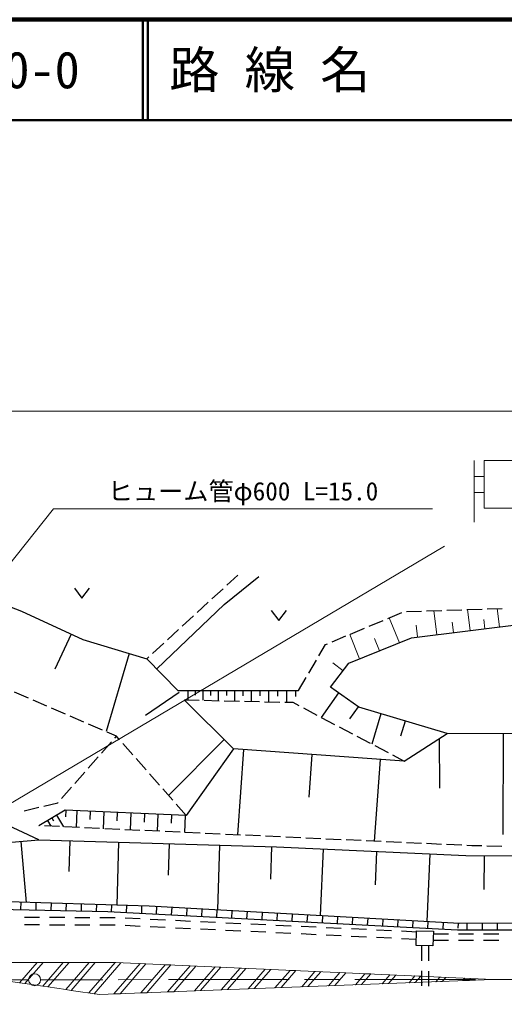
# Model space of a CAD drawing. Units: millimetres, scale not verified. Extents: x 40000 to 680000, y 20000 to 380000.
# Drawn here: x 165512 to 213690, y 283194 to 380000 of the extents above; entities that cross this region are included whole.
import ezdxf
from ezdxf.enums import TextEntityAlignment as Align

# ---------------------------------------------------------------- set-up
doc = ezdxf.new("R2010")
doc.units = ezdxf.units.MM
doc.header["$LTSCALE"] = 1000
doc.linetypes.add('CHAIN', pattern=[18.5, 12, -1.5, 3.5, -1.5])
for name, color, linetype, lineweight in [('M-BGD', 7, 'Continuous', 25), ('M-BMK', 2, 'CHAIN', 13), ('M-BMK-SRVR', 3, 'Continuous', 13), ('M-STR-HTXT', 7, 'Continuous', 13), ('M-STR-STRC', 7, 'Continuous', 13), ('M-TTL', 2, 'Continuous', 140), ('M-TTL-LINE', 7, 'Continuous', 50), ('M-TTL-TXT', 7, 'Continuous', 13)]:
    doc.layers.add(name, color=color, linetype=linetype, lineweight=lineweight)
doc.styles.add('ＭＳ ゴシック', font='')
doc.styles.get('ＭＳ ゴシック').set_extended_font_data('MS Gothic')

msp = doc.modelspace()

# ---------------------------------------------------------------- linework, layer by layer
at = {"layer": 'M-BGD'}
for p, q in [((154298, 325620), (165721, 321245)), ((185845, 321925), (189296, 324696)), ((187206, 324842), (186101, 323827)), ((170969, 323554), (171719, 322554)), ((171719, 322554), (172469, 323554)), ((185733, 323488), (184629, 322473)), ((179143, 315520), (185845, 321925)), ((184261, 322135), (183157, 321119)), ((209955, 321407), (211454, 321457)), ((211954, 321474), (213453, 321524)), ((165721, 321245), (171797, 318426)), ((182789, 320781), (181684, 319766)), ((190522, 321335), (191272, 320335)), ((191272, 320335), (192022, 321335)), ((202092, 320530), (203476, 321109)), ((203958, 321205), (205457, 321256)), ((205957, 321272), (207456, 321323)), ((207956, 321340), (209455, 321390)), ((198403, 318985), (199786, 319564)), ((200247, 319757), (201631, 320337)), ((204462, 318620), (216419, 320078)), ((170629, 318968), (169023, 315507)), ((181316, 319427), (180212, 318412)), ((196558, 318212), (197941, 318792)), ((198240, 316092), (204462, 318620)), ((171797, 318426), (178164, 316530)), ((179844, 318074), (178740, 317059)), ((195253, 316823), (195906, 317939)), ((195906, 317939), (196097, 318019)), ((176413, 317051), (174106, 309300)), ((178372, 316720), (178164, 316530)), ((178164, 316530), (181227, 313370)), ((194243, 315097), (195001, 316391)), ((196393, 313711), (198240, 316092)), ((193233, 313370), (193991, 314665)), ((199212, 311718), (196393, 313711)), ((166400, 312620), (165022, 313213)), ((181364, 313170), (178027, 310887)), ((181227, 313370), (193233, 313370)), ((182227, 313370), (182227, 312438)), ((182972, 313370), (182972, 312904)), ((183718, 313370), (183718, 312405)), ((184490, 313370), (184490, 312888)), ((185262, 313370), (185262, 312370)), ((186063, 313370), (186063, 312870)), ((186863, 313370), (186863, 312334)), ((187692, 313370), (187692, 312852)), ((188521, 313370), (188521, 312297)), ((189380, 313370), (189380, 312833)), ((190239, 313370), (190239, 312258)), ((191128, 313370), (191128, 312814)), ((192018, 313370), (192018, 312218)), ((192940, 313370), (192940, 312794)), ((197209, 313133), (195494, 310707)), ((168237, 311828), (166859, 312422)), ((181859, 312447), (183358, 312413)), ((181859, 312447), (186768, 307586)), ((183858, 312402), (185358, 312368)), ((185858, 312357), (187357, 312323)), ((187857, 312312), (189357, 312278)), ((189857, 312267), (191356, 312233)), ((191856, 312222), (192650, 312204)), ((192650, 312204), (193275, 311875)), ((199150, 311761), (198293, 310548)), ((208010, 309093), (199212, 311718)), ((170073, 311037), (168696, 311631)), ((171910, 310246), (170533, 310839)), ((193717, 311642), (195045, 310943)), ((201418, 311059), (200523, 308060)), ((173747, 309455), (172369, 310048)), ((195487, 310710), (196814, 310012)), ((203817, 310344), (203370, 308844)), ((175151, 308850), (174206, 309257)), ((174982, 308658), (175151, 308850)), ((175462, 308495), (175151, 308850)), ((197257, 309779), (198584, 309080)), ((199027, 308847), (200354, 308149)), ((203732, 306371), (208010, 309093)), ((220697, 309044), (208010, 309093)), ((213571, 309071), (213533, 299072)), ((173658, 307158), (174651, 308283)), ((176780, 306991), (175791, 308119)), ((185834, 308511), (180325, 302947)), ((200796, 307916), (202124, 307217)), ((207199, 308577), (207227, 303694)), ((186768, 307586), (182053, 300975)), ((203732, 306371), (186768, 307586)), ((187766, 307514), (187159, 299040)), ((194545, 307029), (194242, 302792)), ((202566, 306984), (203732, 306371)), ((172335, 305659), (173327, 306783)), ((178098, 305487), (177109, 306615)), ((201325, 306543), (200742, 298411)), ((167422, 298545), (152937, 305350)), ((171012, 304159), (172004, 305284)), ((179416, 303983), (178428, 305111)), ((169689, 302659), (170681, 303784)), ((180735, 302479), (179746, 303607)), ((167918, 301903), (169318, 302239)), ((169318, 302239), (169358, 302284)), ((182053, 300975), (181064, 302103)), ((165973, 301436), (167432, 301786)), ((170047, 301510), (167422, 299954)), ((182053, 300975), (170047, 301510)), ((170125, 301506), (170095, 300833)), ((171202, 301458), (171127, 299783)), ((172542, 301399), (172505, 300561)), ((173883, 301339), (173808, 299659)), ((175227, 301279), (175190, 300439)), ((176572, 301219), (176497, 299534)), ((177920, 301159), (177882, 300317)), ((179268, 301099), (179193, 299409)), ((168282, 300464), (168617, 299899)), ((168734, 300732), (168902, 300450)), ((169187, 301000), (169874, 299841)), ((180620, 301039), (180583, 300194)), ((181972, 300979), (181897, 299284)), ((167480, 299952), (167422, 299954)), ((169478, 299859), (167980, 299929)), ((171476, 299767), (169977, 299836)), ((173474, 299674), (171975, 299743)), ((175472, 299581), (173973, 299651)), ((177469, 299489), (175971, 299558)), ((179467, 299396), (177969, 299466)), ((181465, 299304), (179967, 299373)), ((183463, 299211), (181965, 299281)), ((185461, 299119), (183962, 299188)), ((164726, 298304), (167422, 298545)), ((165649, 298386), (166189, 292338)), ((167422, 298545), (191046, 297864)), ((170498, 298456), (170411, 295421)), ((175354, 298316), (175174, 292049)), ((180368, 298172), (180277, 295038)), ((187459, 299026), (185960, 299096)), ((189457, 298934), (187958, 299003)), ((191454, 298841), (189956, 298910)), ((193452, 298748), (191954, 298818)), ((195450, 298656), (193952, 298725)), ((197448, 298563), (195950, 298633)), ((199446, 298471), (197947, 298540)), ((201444, 298378), (199945, 298448)), ((203442, 298286), (201943, 298355)), ((205439, 298193), (203941, 298263)), ((207437, 298101), (205939, 298170)), ((185381, 298027), (185196, 291586)), ((190534, 297879), (190441, 294658)), ((191046, 297864), (209857, 296989)), ((195684, 297649), (195376, 291022)), ((200985, 297402), (200831, 294089)), ((209435, 298008), (207937, 298077)), ((210440, 297961), (209935, 297985)), ((211434, 297941), (210440, 297961)), ((213433, 297899), (211934, 297930)), ((206286, 297155), (205973, 290435)), ((209857, 296989), (231245, 296843)), ((211664, 296977), (211641, 293613)), ((178382, 291963), (159653, 292549)), ((178382, 291963), (159653, 292549)), ((165650, 292361), (165627, 291627)), ((159507, 291768), (174285, 291427)), ((167150, 292314), (167127, 291592)), ((168649, 292268), (168627, 291558)), ((170148, 292221), (170126, 291523)), ((171647, 292174), (171626, 291488)), ((173147, 292127), (173126, 291454)), ((174285, 291427), (209011, 289622)), ((174646, 292080), (174625, 291409)), ((176145, 292033), (176123, 291331)), ((177644, 291987), (177621, 291254)), ((209206, 290256), (178382, 291963)), ((209206, 290256), (178382, 291963)), ((179131, 291922), (179089, 291177)), ((180628, 291839), (180587, 291099)), ((182126, 291756), (182085, 291022)), ((183624, 291673), (183583, 290944)), ((185122, 291590), (185081, 290866)), ((186619, 291507), (186579, 290788)), ((188117, 291424), (188077, 290710)), ((167505, 290830), (166005, 290834)), ((170005, 290823), (168505, 290827)), ((172505, 290817), (171005, 290821)), ((175005, 290810), (173505, 290814)), ((177502, 290693), (176004, 290764)), ((179999, 290576), (178501, 290646)), ((182497, 290458), (180998, 290528)), ((189615, 291341), (189575, 290632)), ((191112, 291258), (191073, 290555)), ((192610, 291176), (192571, 290477)), ((194108, 291093), (194069, 290399)), ((195605, 291010), (195567, 290321)), ((197103, 290927), (197065, 290243)), ((198601, 290844), (198563, 290165)), ((200099, 290761), (200061, 290087)), ((201596, 290678), (201559, 290010)), ((203094, 290595), (203057, 289932)), ((204592, 290512), (204555, 289854)), ((206089, 290429), (206053, 289776)), ((292315, 290549), (209206, 290256)), ((292315, 290549), (209206, 290256)), ((166000, 290134), (167500, 290130)), ((168500, 290127), (170000, 290123)), ((171000, 290121), (172500, 290117)), ((173500, 290114), (175000, 290110)), ((175999, 290064), (177497, 289993)), ((178496, 289946), (179994, 289875)), ((180993, 289828), (182491, 289757)), ((183490, 289710), (184989, 289639)), ((184994, 290340), (183496, 290410)), ((185987, 289592), (187486, 289521)), ((187491, 290222), (185993, 290292)), ((188485, 289474), (189983, 289403)), ((189988, 290104), (188490, 290175)), ((192485, 289986), (190987, 290057)), ((194983, 289868), (193484, 289939)), ((197480, 289750), (195982, 289821)), ((199977, 289632), (198479, 289703)), ((202474, 289514), (200976, 289585)), ((204972, 289396), (203473, 289467)), ((207587, 290346), (207551, 289698)), ((209011, 289622), (292315, 289720)), ((209085, 290263), (209058, 289774)), ((209956, 290259), (209958, 289624)), ((211456, 290264), (211458, 289625)), ((212956, 290270), (212958, 289627)), ((190982, 289356), (192480, 289285)), ((193479, 289238), (194977, 289167)), ((195976, 289120), (197475, 289049)), ((198473, 289002), (199972, 288931)), ((200971, 288884), (202469, 288814)), ((203468, 288766), (204939, 288697)), ((206613, 289214), (208113, 289216)), ((206614, 288589), (208114, 288590)), ((209113, 289217), (210613, 289218)), ((209114, 288591), (210614, 288593)), ((211613, 289219), (213113, 289220)), ((211614, 288593), (213114, 288595)), ((205441, 288048), (205446, 286548)), ((206142, 288027), (206147, 286527)), ((205449, 285548), (205454, 284048)), ((206150, 285527), (206155, 284027))]:
    msp.add_line(p, q, dxfattribs=at)
at = {"layer": 'M-BGD', "lineweight": 13}
for p, q in [((210280, 319330), (210026, 321409)), ((213196, 319685), (212974, 321508)), ((203244, 318125), (202241, 320592)), ((206952, 318924), (206663, 321296)), ((205054, 318692), (204910, 319879)), ((208616, 319127), (208489, 320166)), ((211738, 319507), (211627, 320419)), ((199296, 316522), (198311, 318946)), ((201270, 317323), (200769, 318557)), ((197655, 315339), (196621, 316141))]:
    msp.add_line(p, q, dxfattribs=at)
at = {"layer": 'M-BGD'}
msp.add_lwpolyline([(204963, 289525), (206621, 289476), (206578, 288014), (204920, 288063)], close=True, dxfattribs=at)
at = {"layer": 'M-BMK'}
for p, q in [((166413, 284661), (67720, 284613)), ((266306, 284710), (167613, 284662))]:
    msp.add_line(p, q, dxfattribs=at)
at = {"layer": 'M-BMK-SRVR'}
msp.add_circle((167013, 284662), 600, dxfattribs=at)
at = {"layer": 'M-STR-HTXT'}
for p, q in [((310287, 341111), (140227, 341111)), ((132095, 285343), (168881, 331399)), ((168881, 331399), (206550, 331399))]:
    msp.add_line(p, q, dxfattribs=at)
at = {"layer": 'M-STR-STRC'}
for p, q in [((210670, 336219), (210670, 330075)), ((211670, 336219), (226670, 336219)), ((211670, 336219), (211670, 331469)), ((210670, 334636), (211670, 334636)), ((210670, 333052), (211670, 333052)), ((226670, 331469), (211670, 331469)), ((144896, 290493), (207727, 327720)), ((151715, 286372), (175078, 286372)), ((167272, 286372), (165525, 284352)), ((166053, 284275), (167867, 286372)), ((167867, 286372), (167272, 286372)), ((169851, 286372), (167814, 284017)), ((168342, 283940), (170446, 286372)), ((170446, 286372), (169851, 286372)), ((172429, 286372), (170103, 283683)), ((170631, 283605), (173024, 286372)), ((175008, 286372), (172391, 283348)), ((173024, 286372), (172429, 286372)), ((172920, 283271), (175583, 286349)), ((177492, 286263), (174884, 283248)), ((175078, 286372), (175008, 286372)), ((175078, 286372), (212529, 284684)), ((175583, 286349), (175078, 286372)), ((175499, 283272), (178065, 286237)), ((178065, 286237), (177492, 286263)), ((179974, 286151), (177550, 283350)), ((178166, 283374), (180546, 286125)), ((180546, 286125), (179974, 286151)), ((182455, 286039), (180217, 283452)), ((180832, 283475), (183028, 286013)), ((183028, 286013), (182455, 286039)), ((184937, 285927), (182883, 283553)), ((183499, 283577), (185510, 285902)), ((185510, 285902), (184937, 285927)), ((187419, 285816), (185550, 283655)), ((186165, 283679), (187992, 285790)), ((187992, 285790), (187419, 285816)), ((189901, 285704), (188216, 283757)), ((188832, 283780), (190473, 285678)), ((190473, 285678), (189901, 285704)), ((192382, 285592), (190883, 283858)), ((192955, 285566), (192382, 285592)), ((165525, 284352), (163764, 284610)), ((212529, 284684), (173446, 283194)), ((191498, 283882), (192955, 285566)), ((194864, 285480), (193549, 283960)), ((194165, 283984), (195437, 285454)), ((195437, 285454), (194864, 285480)), ((197346, 285368), (196216, 284062)), ((196831, 284085), (197919, 285342)), ((197919, 285342), (197346, 285368)), ((199828, 285256), (198882, 284163)), ((199498, 284187), (200400, 285230)), ((200400, 285230), (199828, 285256)), ((202309, 285144), (201549, 284265)), ((202164, 284289), (202882, 285119)), ((202882, 285119), (202309, 285144)), ((204791, 285032), (204215, 284367)), ((205364, 285007), (204791, 285032)), ((204830, 284390), (205364, 285007)), ((207273, 284921), (206882, 284468)), ((207846, 284895), (207273, 284921)), ((207497, 284492), (207846, 284895)), ((209755, 284809), (209548, 284570)), ((210327, 284783), (209755, 284809)), ((210163, 284594), (210327, 284783)), ((212236, 284697), (212215, 284672)), ((212215, 284672), (212529, 284684)), ((212529, 284684), (212236, 284697)), ((166053, 284275), (165525, 284352)), ((165525, 284352), (166053, 284275)), ((167814, 284017), (166053, 284275)), ((168342, 283940), (167814, 284017)), ((167814, 284017), (168342, 283940)), ((170103, 283683), (168342, 283940)), ((170631, 283605), (170103, 283683)), ((170103, 283683), (170631, 283605)), ((185550, 283655), (186165, 283679)), ((188216, 283757), (188832, 283780)), ((190883, 283858), (191498, 283882)), ((193549, 283960), (194165, 283984)), ((196216, 284062), (196831, 284085)), ((198882, 284163), (199498, 284187)), ((201549, 284265), (202164, 284289)), ((204215, 284367), (204830, 284390)), ((206882, 284468), (207497, 284492)), ((209548, 284570), (210163, 284594)), ((173446, 283194), (170631, 283605)), ((172391, 283348), (172920, 283271)), ((174884, 283248), (175499, 283272)), ((177550, 283350), (178166, 283374)), ((180217, 283452), (180832, 283475)), ((182883, 283553), (183499, 283577))]:
    msp.add_line(p, q, dxfattribs=at)
at = {"layer": 'M-TTL'}
msp.add_line((680000, 380000), (40000, 380000), dxfattribs=at)
at = {"layer": 'M-TTL-LINE'}
for p, q in [((177750, 380000), (177750, 370000)), ((178250, 380000), (178250, 370000)), ((40000, 370000), (680000, 370000))]:
    msp.add_line(p, q, dxfattribs=at)

# ---------------------------------------------------------------- texts
at = {"layer": 'M-STR-HTXT', "style": 'ＭＳ ゴシック'}
msp.add_text('ヒューム管φ600 L=15.0', height=1833, dxfattribs=at).set_placement((187715, 331699), align=Align.BOTTOM_CENTER)
at = {"layer": 'M-TTL-TXT', "style": 'ＭＳ ゴシック'}
for s, p in [('10-0', (161521, 375000)), ('路 線 名', (180380, 375000))]:
    msp.add_text(s, height=3666, dxfattribs=at).set_placement(p, align=Align.MIDDLE_LEFT)

doc.saveas('drawing.dxf')
